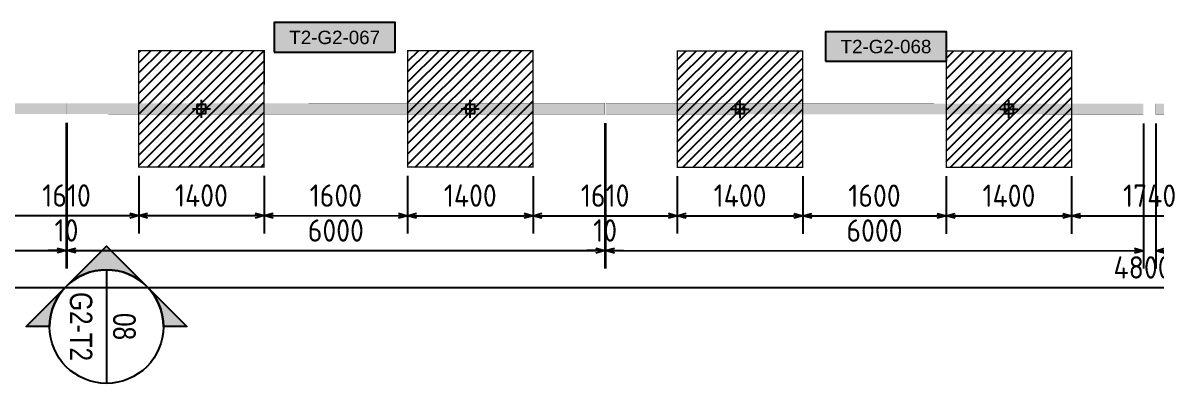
# Model space of a CAD drawing. Header units: centimetres. Extents: x -6122352 to 6876996, y -1694241 to 2592194.
# Drawn here: x 3316678 to 3329328, y 669024 to 673056 of the extents above; entities that cross this region are included whole.
import ezdxf
from ezdxf.enums import TextEntityAlignment as Align

# ---------------------------------------------------------------- set-up
doc = ezdxf.new("R2010")
doc.units = ezdxf.units.CM
doc.header["$MEASUREMENT"] = 0
doc.header["$PDMODE"] = 66
doc.header["$PDSIZE"] = 100
doc.linetypes.add('CENTER', pattern=[2, 1.25, -0.25, 0.25, -0.25])
doc.layers.get('Defpoints').update_dxf_attribs({"color": 255, "linetype": 'CENTER'})
for name, color, linetype in [('00-MI-DIM', 7, 'Continuous'), ('@MI-FOOTINGS', 7, 'Continuous'), ('@MI-TYPE-02', 6, 'Continuous'), ('PANEL-TAGS', 7, 'Continuous')]:
    doc.layers.add(name, color=color, linetype=linetype)
doc.styles.add('Arial Narrow', font='ARIALN.TTF', dxfattribs={"width": 0.95, "height": 500})
doc.styles.add('PANELTAG_STYLE', font='arial.ttf')
doc.styles.add('Schueco-BEMSTIL', font='isocpeur.ttf', dxfattribs={"width": 0.9})
doc.dimstyles.new('MI- JWC-TXT-2.5 MM', dxfattribs={"dimscale": 1.5, "dimtxt": 2.5, "dimasz": 1, "dimexe": 2, "dimexo": 1, "dimgap": 1, "dimtad": 1, "dimdec": 0, "dimdsep": 46, "dimtxsty": 'Schueco-BEMSTIL', "dimblk": 'OPEN30', "dimcen": 0, "dimdle": 2, "dimclrd": 140, "dimclre": 8, "dimclrt": 40, "dimadec": 0, "dimazin": 2, "dimtfac": 1, "dimtdec": 0, "dimtix": 1, "dimtmove": 2, "dimatfit": 3, "dimldrblk": 'OPEN', "dimfxl": 2, "dimlwd": -1, "dimlwe": -1, "dimarcsym": 0})

# ---------------------------------------------------------------- blocks, each defined once
blk = doc.blocks.new('_Open30')
at = {"color": 0, "linetype": 'ByBlock', "lineweight": -2}
for p, q in [((-1, 0.27), (0, 0)), ((0, 0), (-1, -0.27)), ((0, 0), (-1, 0))]:
    blk.add_line(p, q, dxfattribs=at)
blk = doc.blocks.new('*D960')
at = {"layer": '00-MI-DIM', "color": 8, "transparency": 16777216}
for p, q in [((436946, -185360), (438572, -185360)), ((436944, -191360), (438571, -191360))]:
    blk.add_line(p, q, dxfattribs=at)
at = {"layer": '00-MI-DIM', "color": 140, "transparency": 16777216}
blk.add_line((438371, -191260), (438372, -185460), dxfattribs=at)
at = {"layer": 'Defpoints', "color": 0, "transparency": 16777216}
for p in [(436846, -185360), (438372, -185360), (436844, -191360)]:
    blk.add_point(p, dxfattribs=at)
at = {"layer": '00-MI-DIM', "color": 140, "transparency": 16777216, "xscale": 100, "yscale": 100, "zscale": 100}
for p, rotation in [((438372, -185360), 89.98973417893167), ((438371, -191360), 269.9897341789317)]:
    blk.add_blockref('_Open30', p, dxfattribs=dict(at, rotation=rotation))
at = {"layer": '00-MI-DIM', "color": 40, "transparency": 16777216, "insert": (438147, -188360), "char_height": 250, "attachment_point": 5, "rotation": 89.9897, "style": 'Schueco-BEMSTIL'}
blk.add_mtext('6000', dxfattribs=at)
blk = doc.blocks.new('_Open')
at = {"color": 0, "linetype": 'ByBlock', "lineweight": -2}
for p, q in [((-1, 0.2), (0, 0)), ((-1, -0.2), (0, 0)), ((0, 0), (-1, 0))]:
    blk.add_line(p, q, dxfattribs=at)
blk = doc.blocks.new('*D961')
at = {"layer": '00-MI-DIM', "color": 140, "transparency": 16777216}
for p, q in [((438372, -185250), (438372, -185150)), ((438372, -185360), (438372, -185350)), ((438372, -185460), (438372, -185560))]:
    blk.add_line(p, q, dxfattribs=at)
at = {"layer": '00-MI-DIM', "color": 8, "transparency": 16777216}
for p, q in [((436946, -185350), (438572, -185350)), ((436946, -185360), (438572, -185360))]:
    blk.add_line(p, q, dxfattribs=at)
at = {"layer": 'Defpoints', "color": 0, "transparency": 16777216}
for p in [(436846, -185350), (436846, -185360), (438372, -185350)]:
    blk.add_point(p, dxfattribs=at)
at = {"layer": '00-MI-DIM', "color": 140, "transparency": 16777216, "xscale": 100, "yscale": 100, "zscale": 100}
for p, rotation in [((438372, -185350), 269.9897341789317), ((438372, -185360), 89.98973417893167)]:
    blk.add_blockref('_Open30', p, dxfattribs=dict(at, rotation=rotation))
at = {"layer": '00-MI-DIM', "color": 40, "transparency": 16777216, "insert": (438147, -185355), "char_height": 250, "attachment_point": 5, "rotation": 89.9897, "style": 'Schueco-BEMSTIL'}
blk.add_mtext('10', dxfattribs=at)
blk = doc.blocks.new('*D962')
at = {"layer": '00-MI-DIM', "color": 8, "transparency": 16777216}
for p, q in [((436949, -179350), (438573, -179350)), ((436946, -185350), (438572, -185350))]:
    blk.add_line(p, q, dxfattribs=at)
at = {"layer": '00-MI-DIM', "color": 140, "transparency": 16777216}
blk.add_line((438372, -185250), (438373, -179450), dxfattribs=at)
at = {"layer": 'Defpoints', "color": 0, "transparency": 16777216}
for p in [(436849, -179350), (438373, -179350), (436846, -185350)]:
    blk.add_point(p, dxfattribs=at)
at = {"layer": '00-MI-DIM', "color": 140, "transparency": 16777216, "xscale": 100, "yscale": 100, "zscale": 100}
for p, rotation in [((438373, -179350), 89.98973417893167), ((438372, -185350), 269.9897341789317)]:
    blk.add_blockref('_Open30', p, dxfattribs=dict(at, rotation=rotation))
at = {"layer": '00-MI-DIM', "color": 40, "transparency": 16777216, "insert": (438148, -182350), "char_height": 250, "attachment_point": 5, "rotation": 89.9897, "style": 'Schueco-BEMSTIL'}
blk.add_mtext('6000', dxfattribs=at)
blk = doc.blocks.new('*D963')
at = {"layer": '00-MI-DIM', "color": 140, "transparency": 16777216}
for p, q in [((438373, -179240), (438373, -179140)), ((438373, -179350), (438373, -179340)), ((438373, -179450), (438373, -179550))]:
    blk.add_line(p, q, dxfattribs=at)
at = {"layer": '00-MI-DIM', "color": 8, "transparency": 16777216}
for p, q in [((436949, -179340), (438573, -179340)), ((436949, -179350), (438573, -179350))]:
    blk.add_line(p, q, dxfattribs=at)
at = {"layer": 'Defpoints', "color": 0, "transparency": 16777216}
for p in [(436849, -179340), (436849, -179350), (438373, -179340)]:
    blk.add_point(p, dxfattribs=at)
at = {"layer": '00-MI-DIM', "color": 140, "transparency": 16777216, "xscale": 100, "yscale": 100, "zscale": 100}
for p, rotation in [((438373, -179350), 89.98973417893167), ((438373, -179340), 269.9897341789317)]:
    blk.add_blockref('_Open30', p, dxfattribs=dict(at, rotation=rotation))
at = {"layer": '00-MI-DIM', "color": 40, "transparency": 16777216, "insert": (438148, -179345), "char_height": 250, "attachment_point": 5, "rotation": 89.9897, "style": 'Schueco-BEMSTIL'}
blk.add_mtext('10', dxfattribs=at)
blk = doc.blocks.new('*D964')
at = {"layer": '00-MI-DIM', "color": 8, "transparency": 16777216}
for p, q in [((436951, -173340), (438574, -173340)), ((436949, -179340), (438573, -179340))]:
    blk.add_line(p, q, dxfattribs=at)
at = {"layer": '00-MI-DIM', "color": 140, "transparency": 16777216}
blk.add_line((438373, -179240), (438374, -173440), dxfattribs=at)
at = {"layer": 'Defpoints', "color": 0, "transparency": 16777216}
for p in [(436851, -173340), (438374, -173340), (436849, -179340)]:
    blk.add_point(p, dxfattribs=at)
at = {"layer": '00-MI-DIM', "color": 140, "transparency": 16777216, "xscale": 100, "yscale": 100, "zscale": 100}
for p, rotation in [((438374, -173340), 89.98973417893167), ((438373, -179340), 269.9897341789317)]:
    blk.add_blockref('_Open30', p, dxfattribs=dict(at, rotation=rotation))
at = {"layer": '00-MI-DIM', "color": 40, "transparency": 16777216, "insert": (438149, -176340), "char_height": 250, "attachment_point": 5, "rotation": 89.9897, "style": 'Schueco-BEMSTIL'}
blk.add_mtext('6000', dxfattribs=at)
blk = doc.blocks.new('*D965')
at = {"layer": '00-MI-DIM', "color": 8, "transparency": 16777216}
for p, q in [((436952, -167200), (438575, -167201)), ((436951, -173200), (438574, -173201))]:
    blk.add_line(p, q, dxfattribs=at)
at = {"layer": '00-MI-DIM', "color": 140, "transparency": 16777216}
blk.add_line((438375, -167301), (438374, -173101), dxfattribs=at)
at = {"layer": 'Defpoints', "color": 0, "transparency": 16777216}
for p in [(436852, -167200), (436851, -173200), (438374, -173201)]:
    blk.add_point(p, dxfattribs=at)
at = {"layer": '00-MI-DIM', "color": 140, "transparency": 16777216, "xscale": 100, "yscale": 100, "zscale": 100}
for p, rotation in [((438375, -167201), 89.98973417893167), ((438374, -173201), 269.9897341789317)]:
    blk.add_blockref('_Open30', p, dxfattribs=dict(at, rotation=rotation))
at = {"layer": '00-MI-DIM', "color": 40, "transparency": 16777216, "insert": (438150, -170200), "char_height": 250, "attachment_point": 5, "rotation": 89.9897, "style": 'Schueco-BEMSTIL'}
blk.add_mtext('6000', dxfattribs=at)
blk = doc.blocks.new('*D972')
at = {"layer": '00-MI-DIM', "color": 8, "transparency": 16777216}
for p, q in [((436895, -149271), (438991, -149272)), ((436887, -197272), (438982, -197272))]:
    blk.add_line(p, q, dxfattribs=at)
at = {"layer": '00-MI-DIM', "color": 140, "transparency": 16777216}
blk.add_line((438782, -197172), (438791, -149372), dxfattribs=at)
at = {"layer": 'Defpoints', "color": 0, "transparency": 16777216}
for p in [(436795, -149271), (438791, -149272), (436787, -197272)]:
    blk.add_point(p, dxfattribs=at)
at = {"layer": '00-MI-DIM', "color": 140, "transparency": 16777216, "xscale": 100, "yscale": 100, "zscale": 100}
for p, rotation in [((438791, -149272), 89.98973417893167), ((438782, -197272), 269.9897341789317)]:
    blk.add_blockref('_Open30', p, dxfattribs=dict(at, rotation=rotation))
at = {"layer": '00-MI-DIM', "color": 40, "transparency": 16777216, "insert": (438561, -173272), "char_height": 250, "attachment_point": 5, "rotation": 89.9897, "style": 'Schueco-BEMSTIL'}
blk.add_mtext('48000', dxfattribs=at)
blk = doc.blocks.new('T2-FOOTING PLAN')
at = {"layer": '@MI-FOOTINGS', "transparency": 33554679}
h = blk.add_hatch(dxfattribs=at)
h.set_pattern_fill('ANSI31', color=8, scale=650)
h.paths.add_polyline_path([(-700, 650), (700, 650), (700, -650), (-700, -650)])
at = {"layer": '@MI-FOOTINGS', "color": 160, "true_color": 0x3340f0, "const_width": 15}
blk.add_lwpolyline([(-700, 650), (700, 650), (700, -650), (-700, -650)], close=True, dxfattribs=at)
at = {"layer": '@MI-FOOTINGS', "color": 30}
blk.add_point((0, 0), dxfattribs=at)
blk = doc.blocks.new('*D947')
at = {"layer": '00-MI-DIM', "color": 8, "transparency": 16777216}
for p, q in [((437539, -184550), (438182, -184550)), ((437537, -186160), (438182, -186160))]:
    blk.add_line(p, q, dxfattribs=at)
at = {"layer": '00-MI-DIM', "color": 140, "transparency": 16777216}
blk.add_line((437982, -186060), (437982, -184650), dxfattribs=at)
at = {"layer": 'Defpoints', "color": 0, "transparency": 16777216}
for p in [(437439, -184550), (437982, -184550), (437437, -186160)]:
    blk.add_point(p, dxfattribs=at)
at = {"layer": '00-MI-DIM', "color": 140, "transparency": 16777216, "xscale": 100, "yscale": 100, "zscale": 100}
for p, rotation in [((437982, -184550), 89.98973417893167), ((437982, -186160), 269.9897341789317)]:
    blk.add_blockref('_Open30', p, dxfattribs=dict(at, rotation=rotation))
at = {"layer": '00-MI-DIM', "color": 40, "transparency": 16777216, "insert": (437757, -185355), "char_height": 250, "attachment_point": 5, "rotation": 89.9897, "style": 'Schueco-BEMSTIL'}
blk.add_mtext('1610', dxfattribs=at)
blk = doc.blocks.new('*D948')
at = {"layer": '00-MI-DIM', "color": 8, "transparency": 16777216}
for p, q in [((437539, -183150), (438182, -183150)), ((437539, -184550), (438182, -184550))]:
    blk.add_line(p, q, dxfattribs=at)
at = {"layer": '00-MI-DIM', "color": 140, "transparency": 16777216}
blk.add_line((437982, -184450), (437982, -183250), dxfattribs=at)
at = {"layer": 'Defpoints', "color": 0, "transparency": 16777216}
for p in [(437439, -183150), (437982, -183150), (437439, -184550)]:
    blk.add_point(p, dxfattribs=at)
at = {"layer": '00-MI-DIM', "color": 140, "transparency": 16777216, "xscale": 100, "yscale": 100, "zscale": 100}
for p, rotation in [((437982, -183150), 89.98973417893167), ((437982, -184550), 269.9897341789317)]:
    blk.add_blockref('_Open30', p, dxfattribs=dict(at, rotation=rotation))
at = {"layer": '00-MI-DIM', "color": 40, "transparency": 16777216, "insert": (437757, -183850), "char_height": 250, "attachment_point": 5, "rotation": 89.9897, "style": 'Schueco-BEMSTIL'}
blk.add_mtext('1400', dxfattribs=at)
blk = doc.blocks.new('*D949')
at = {"layer": '00-MI-DIM', "color": 8, "transparency": 16777216}
for p, q in [((437539, -181550), (438183, -181550)), ((437539, -183150), (438182, -183150))]:
    blk.add_line(p, q, dxfattribs=at)
at = {"layer": '00-MI-DIM', "color": 140, "transparency": 16777216}
blk.add_line((437982, -183050), (437983, -181650), dxfattribs=at)
at = {"layer": 'Defpoints', "color": 0, "transparency": 16777216}
for p in [(437439, -181550), (437983, -181550), (437439, -183150)]:
    blk.add_point(p, dxfattribs=at)
at = {"layer": '00-MI-DIM', "color": 140, "transparency": 16777216, "xscale": 100, "yscale": 100, "zscale": 100}
for p, rotation in [((437983, -181550), 89.98973417893167), ((437982, -183150), 269.9897341789317)]:
    blk.add_blockref('_Open30', p, dxfattribs=dict(at, rotation=rotation))
at = {"layer": '00-MI-DIM', "color": 40, "transparency": 16777216, "insert": (437758, -182350), "char_height": 250, "attachment_point": 5, "rotation": 89.9897, "style": 'Schueco-BEMSTIL'}
blk.add_mtext('1600', dxfattribs=at)
blk = doc.blocks.new('*D950')
at = {"layer": '00-MI-DIM', "color": 8, "transparency": 16777216}
for p, q in [((437540, -180150), (438183, -180150)), ((437539, -181550), (438183, -181550))]:
    blk.add_line(p, q, dxfattribs=at)
at = {"layer": '00-MI-DIM', "color": 140, "transparency": 16777216}
blk.add_line((437983, -181450), (437983, -180250), dxfattribs=at)
at = {"layer": 'Defpoints', "color": 0, "transparency": 16777216}
for p in [(437440, -180150), (437983, -180150), (437439, -181550)]:
    blk.add_point(p, dxfattribs=at)
at = {"layer": '00-MI-DIM', "color": 140, "transparency": 16777216, "xscale": 100, "yscale": 100, "zscale": 100}
for p, rotation in [((437983, -180150), 89.98973417893167), ((437983, -181550), 269.9897341789317)]:
    blk.add_blockref('_Open30', p, dxfattribs=dict(at, rotation=rotation))
at = {"layer": '00-MI-DIM', "color": 40, "transparency": 16777216, "insert": (437758, -180850), "char_height": 250, "attachment_point": 5, "rotation": 89.9897, "style": 'Schueco-BEMSTIL'}
blk.add_mtext('1400', dxfattribs=at)
blk = doc.blocks.new('*D951')
at = {"layer": '00-MI-DIM', "color": 8, "transparency": 16777216}
for p, q in [((437541, -178540), (438183, -178540)), ((437540, -180150), (438183, -180150))]:
    blk.add_line(p, q, dxfattribs=at)
at = {"layer": '00-MI-DIM', "color": 140, "transparency": 16777216}
blk.add_line((437983, -180050), (437983, -178640), dxfattribs=at)
at = {"layer": 'Defpoints', "color": 0, "transparency": 16777216}
for p in [(437441, -178540), (437983, -178540), (437440, -180150)]:
    blk.add_point(p, dxfattribs=at)
at = {"layer": '00-MI-DIM', "color": 140, "transparency": 16777216, "xscale": 100, "yscale": 100, "zscale": 100}
for p, rotation in [((437983, -178540), 89.98973417893167), ((437983, -180150), 269.9897341789317)]:
    blk.add_blockref('_Open30', p, dxfattribs=dict(at, rotation=rotation))
at = {"layer": '00-MI-DIM', "color": 40, "transparency": 16777216, "insert": (437758, -179345), "char_height": 250, "attachment_point": 5, "rotation": 89.9897, "style": 'Schueco-BEMSTIL'}
blk.add_mtext('1610', dxfattribs=at)
blk = doc.blocks.new('*D952')
at = {"layer": '00-MI-DIM', "color": 8, "transparency": 16777216}
for p, q in [((437541, -177140), (438184, -177140)), ((437541, -178540), (438183, -178540))]:
    blk.add_line(p, q, dxfattribs=at)
at = {"layer": '00-MI-DIM', "color": 140, "transparency": 16777216}
blk.add_line((437983, -178440), (437984, -177240), dxfattribs=at)
at = {"layer": 'Defpoints', "color": 0, "transparency": 16777216}
for p in [(437441, -177140), (437984, -177140), (437441, -178540)]:
    blk.add_point(p, dxfattribs=at)
at = {"layer": '00-MI-DIM', "color": 140, "transparency": 16777216, "xscale": 100, "yscale": 100, "zscale": 100}
for p, rotation in [((437984, -177140), 89.98973417893167), ((437983, -178540), 269.9897341789317)]:
    blk.add_blockref('_Open30', p, dxfattribs=dict(at, rotation=rotation))
at = {"layer": '00-MI-DIM', "color": 40, "transparency": 16777216, "insert": (437758, -177840), "char_height": 250, "attachment_point": 5, "rotation": 89.9897, "style": 'Schueco-BEMSTIL'}
blk.add_mtext('1400', dxfattribs=at)
blk = doc.blocks.new('*D953')
at = {"layer": '00-MI-DIM', "color": 8, "transparency": 16777216}
for p, q in [((437541, -175540), (438184, -175540)), ((437541, -177140), (438184, -177140))]:
    blk.add_line(p, q, dxfattribs=at)
at = {"layer": '00-MI-DIM', "color": 140, "transparency": 16777216}
blk.add_line((437984, -177040), (437984, -175640), dxfattribs=at)
at = {"layer": 'Defpoints', "color": 0, "transparency": 16777216}
for p in [(437441, -175540), (437984, -175540), (437441, -177140)]:
    blk.add_point(p, dxfattribs=at)
at = {"layer": '00-MI-DIM', "color": 140, "transparency": 16777216, "xscale": 100, "yscale": 100, "zscale": 100}
for p, rotation in [((437984, -175540), 89.98973417893167), ((437984, -177140), 269.9897341789317)]:
    blk.add_blockref('_Open30', p, dxfattribs=dict(at, rotation=rotation))
at = {"layer": '00-MI-DIM', "color": 40, "transparency": 16777216, "insert": (437759, -176340), "char_height": 250, "attachment_point": 5, "rotation": 89.9897, "style": 'Schueco-BEMSTIL'}
blk.add_mtext('1600', dxfattribs=at)
blk = doc.blocks.new('*D954')
at = {"layer": '00-MI-DIM', "color": 8, "transparency": 16777216}
for p, q in [((437542, -174140), (438184, -174140)), ((437541, -175540), (438184, -175540))]:
    blk.add_line(p, q, dxfattribs=at)
at = {"layer": '00-MI-DIM', "color": 140, "transparency": 16777216}
blk.add_line((437984, -175440), (437984, -174240), dxfattribs=at)
at = {"layer": 'Defpoints', "color": 0, "transparency": 16777216}
for p in [(437442, -174140), (437984, -174140), (437441, -175540)]:
    blk.add_point(p, dxfattribs=at)
at = {"layer": '00-MI-DIM', "color": 140, "transparency": 16777216, "xscale": 100, "yscale": 100, "zscale": 100}
for p, rotation in [((437984, -174140), 89.98973417893167), ((437984, -175540), 269.9897341789317)]:
    blk.add_blockref('_Open30', p, dxfattribs=dict(at, rotation=rotation))
at = {"layer": '00-MI-DIM', "color": 40, "transparency": 16777216, "insert": (437759, -174840), "char_height": 250, "attachment_point": 5, "rotation": 89.9897, "style": 'Schueco-BEMSTIL'}
blk.add_mtext('1400', dxfattribs=at)
blk = doc.blocks.new('*D955')
at = {"layer": '00-MI-DIM', "color": 8, "transparency": 16777216}
for p, q in [((437543, -172400), (438184, -172400)), ((437542, -174140), (438184, -174140))]:
    blk.add_line(p, q, dxfattribs=at)
at = {"layer": '00-MI-DIM', "color": 140, "transparency": 16777216}
blk.add_line((437984, -174040), (437984, -172500), dxfattribs=at)
at = {"layer": 'Defpoints', "color": 0, "transparency": 16777216}
for p in [(437443, -172400), (437984, -172400), (437442, -174140)]:
    blk.add_point(p, dxfattribs=at)
at = {"layer": '00-MI-DIM', "color": 140, "transparency": 16777216, "xscale": 100, "yscale": 100, "zscale": 100}
for p, rotation in [((437984, -172400), 89.98973417893167), ((437984, -174140), 269.9897341789317)]:
    blk.add_blockref('_Open30', p, dxfattribs=dict(at, rotation=rotation))
at = {"layer": '00-MI-DIM', "color": 40, "transparency": 16777216, "insert": (437759, -173270), "char_height": 250, "attachment_point": 5, "rotation": 89.9897, "style": 'Schueco-BEMSTIL'}
blk.add_mtext('1740', dxfattribs=at)
blk = doc.blocks.new('*U1430')
h = blk.add_hatch(color=94)
edge = h.paths.add_edge_path()
edge.add_line((0, -6.35), (0, -8.98))
edge.add_line((0, -8.98), (-8.98, 0))
edge.add_line((-8.98, 0), (0, 8.98))
edge.add_line((0, 8.98), (0, 6.35))
edge.add_arc((0, 0), 6.35, 90, 270)
at = {"color": 94}
blk.add_line((-6.35, 0), (6.35, 0), dxfattribs=at)
for points in [[(0, -6.35), (0, -8.98), (-8.98, 0), (0, 8.98), (0, 6.35, 1)], [(-4.49, 4.49, 0.414214), (-4.49, -4.49), (-8.98, 0), (-4.49, 4.49)]]:
    blk.add_lwpolyline(points, format="xyb", close=True)
blk.add_circle((0, 0), 6.35, dxfattribs=at)
at = {"style": 'Arial Narrow', "width": 0.95, "flags": 8}
blk.add_attdef('VIEWNUMBER', text='', height=2.5, dxfattribs=at).set_placement((0, 0), align=Align.BOTTOM_CENTER)
blk.add_attdef('SHEETNUMBER', text='', height=2.5, dxfattribs=at).set_placement((0, -1.59), align=Align.TOP_CENTER)
blk = doc.blocks.new('PANELTAG')
at = {"layer": 'PANEL-TAGS', "color": 1}
blk.add_lwpolyline([(-13.5, -3.3), (13.5, -3.3), (13.5, 3.3), (-13.5, 3.3)], close=True, dxfattribs=at)
at = {"layer": 'PANEL-TAGS', "color": 40, "true_color": 0xffd700}
blk.add_solid([(-13.5, -3.3), (13.5, -3.3), (-13.5, 3.3), (13.5, 3.3)], dxfattribs=at)
at = {"layer": 'PANEL-TAGS', "color": 5, "style": 'PANELTAG_STYLE'}
blk.add_attdef('TAGNO', text='', height=3, dxfattribs=at).set_placement((0, 0), align=Align.CENTER)
blk = doc.blocks.new('T2-PARTITION WALL')
at = {"layer": '@MI-TYPE-02'}
h = blk.add_hatch(color=256, dxfattribs=at)
h.dxf.hatch_style = 1
h.paths.add_polyline_path([(-71, -42098.6), (-68.9, -48000.4), (51.1, -48000.4), (49, -42098.6)])
h.paths.add_polyline_path([(-68.9, -36088.6), (-71, -42088.6), (49, -42088.6), (51.1, -36088.6)])
h.paths.add_polyline_path([(-66.8, -30078.6), (-68.9, -36078.6), (51.1, -36078.6), (53.2, -30078.6)])
h.paths.add_polyline_path([(-64.6, -24068.6), (-66.8, -30068.6), (53.2, -30068.6), (55.4, -24068.6)])
h.paths.add_polyline_path([(-64.6, -23929), (-63.5, -17929), (56.5, -17929.1), (55.4, -23929.1)])
h.paths.add_polyline_path([(-63.5, -17919), (-62.4, -11919), (57.6, -11919.1), (56.5, -17919.1)])
h.paths.add_polyline_path([(-62.4, -11909), (-61.4, -5909), (58.6, -5909.1), (57.6, -11909.1)])
h.paths.add_polyline_path([(-61.4, -5899), (-60, 0), (60, 0), (58.6, -5899.1)])
at = {"layer": '@MI-TYPE-02', "const_width": 2.5}
for points in [[(-64.6, -23929), (-63.5, -17929), (56.5, -17929.1), (55.4, -23929.1)], [(-64.6, -24068.6), (-66.8, -30068.6), (53.2, -30068.6), (55.4, -24068.6)], [(-66.8, -30078.6), (-68.9, -36078.6), (51.1, -36078.6), (53.2, -30078.6)], [(-68.9, -36088.6), (-71, -42088.6), (49, -42088.6), (51.1, -36088.6)]]:
    blk.add_lwpolyline(points, close=True, dxfattribs=at)
at = {"layer": '@MI-FOOTINGS', "rotation": 89.98973417812736}
for p in [(-3.8, -25568.6), (-4.4, -28568.6), (-6, -31578.6), (-6.5, -34578.6)]:
    blk.add_blockref('T2-FOOTING PLAN', p, dxfattribs=at)
at = {"layer": '00-MI-DIM'}
for base, p1, p2, picture, middle in [((1995.4, -0.4), (-8.9, -48000.4), (0, 0), '*D972', (1766.1, -24000.5)), ((1189, -23129.3), (646.3, -24868.7), (647.2, -23129.2), '*D955', (963.9, -23999)), ((1188.7, -24868.8), (646.1, -26268.7), (646.3, -24868.7), '*D954', (963.6, -25568.8)), ((1188.5, -26268.8), (645.8, -27868.7), (646.1, -26268.7), '*D953', (963.3, -27068.8)), ((1188.2, -27868.8), (645.5, -29268.7), (645.8, -27868.7), '*D952', (963, -28568.8)), ((1187.9, -29268.8), (644.2, -30878.7), (645.5, -29268.7), '*D951', (962.8, -30073.8)), ((1187.6, -30878.8), (643.9, -32278.7), (644.2, -30878.7), '*D950', (962.5, -31578.8)), ((1187.4, -32278.8), (643.6, -33878.7), (643.9, -32278.7), '*D949', (962.2, -33078.8)), ((1187.1, -33878.8), (643.4, -35278.7), (643.6, -33878.7), '*D948', (962, -34578.8)), ((1186.8, -35278.8), (642, -36888.7), (643.4, -35278.7), '*D947', (961.7, -36083.8))]:
    dim = blk.add_linear_dim(base=base, p1=p1, p2=p2, angle=89.98973, dimstyle='MI- JWC-TXT-2.5 MM', dxfattribs=at)
    dim.commit()
    dim.dimension.update_dxf_attribs({"geometry": picture, "text_midpoint": middle, "insert": (-436795.4, 149271.2)})
for base, p1, p2, picture, middle in [((1579, -23929.3), (56.5, -17929.1), (55.4, -23929.1), '*D965', (1579.6, -20929.3)), ((1579, -24068.9), (53.2, -30068.6), (55.4, -24068.6), '*D964', (1578.5, -27068.9)), ((1577.9, -30068.9), (53.2, -30078.6), (53.2, -30068.6), '*D963', (1577.9, -30073.9)), ((1577.9, -30078.9), (51.1, -36078.6), (53.2, -30078.6), '*D962', (1577.4, -33078.9)), ((1576.9, -36078.9), (51.1, -36088.6), (51.1, -36078.6), '*D961', (1576.9, -36083.9)), ((1576.9, -36088.9), (49, -42088.6), (51.1, -36088.6), '*D960', (1576.3, -39088.9))]:
    dim = blk.add_linear_dim(base=base, p1=p1, p2=p2, angle=89.98973, dimstyle='MI- JWC-TXT-2.5 MM', dxfattribs=at)
    dim.commit()
    dim.dimension.update_dxf_attribs({"geometry": picture, "text_midpoint": middle, "dimtype": 128, "insert": (-436795.4, 149271.2)})

msp = doc.modelspace()

# ---------------------------------------------------------------- block references
at = {"rotation": 270}
msp.add_blockref('T2-PARTITION WALL', (3353251.37014, 672085.19208), dxfattribs=at)
at = {"layer": '00-MI-DIM'}
ref = msp.add_blockref('*U1430', (3317613.55254, 669658.94733), dxfattribs=dict(at, xscale=100, yscale=100, zscale=100, rotation=270))
ref.add_attrib('VIEWNUMBER', '08', dxfattribs={"layer": '0', "height": 250, "rotation": 270, "style": 'Arial Narrow', "width": 0.95}).set_placement((3317613.55254, 669658.94733), align=Align.BOTTOM_CENTER)
ref.add_attrib('SHEETNUMBER', 'G2-T2', dxfattribs={"layer": '0', "height": 250, "rotation": 270, "style": 'Arial Narrow', "width": 0.95}).set_placement((3317454.80254, 669658.94733), align=Align.TOP_CENTER)
at = {"layer": 'PANEL-TAGS'}
ref = msp.add_blockref('PANELTAG', (3320159.80361, 672890.697), dxfattribs=dict(at, xscale=50.00000000000001, yscale=50.00000000000001, zscale=50.00000000000001))
ref.add_attrib('TAGNO', 'T2-G2-067', dxfattribs={"color": 5, "height": 150, "style": 'PANELTAG_STYLE'}).set_placement((3320159.80361, 672890.697), align=Align.MIDDLE_CENTER)
ref = msp.add_blockref('PANELTAG', (3326311.19741, 672788.45959), dxfattribs=dict(at, xscale=50.00000000000001, yscale=50.00000000000001, zscale=50.00000000000001))
ref.add_attrib('TAGNO', 'T2-G2-068', dxfattribs={"color": 5, "height": 150, "style": 'PANELTAG_STYLE'}).set_placement((3326311.19741, 672788.45959), align=Align.MIDDLE_CENTER)

doc.saveas('drawing.dxf')
